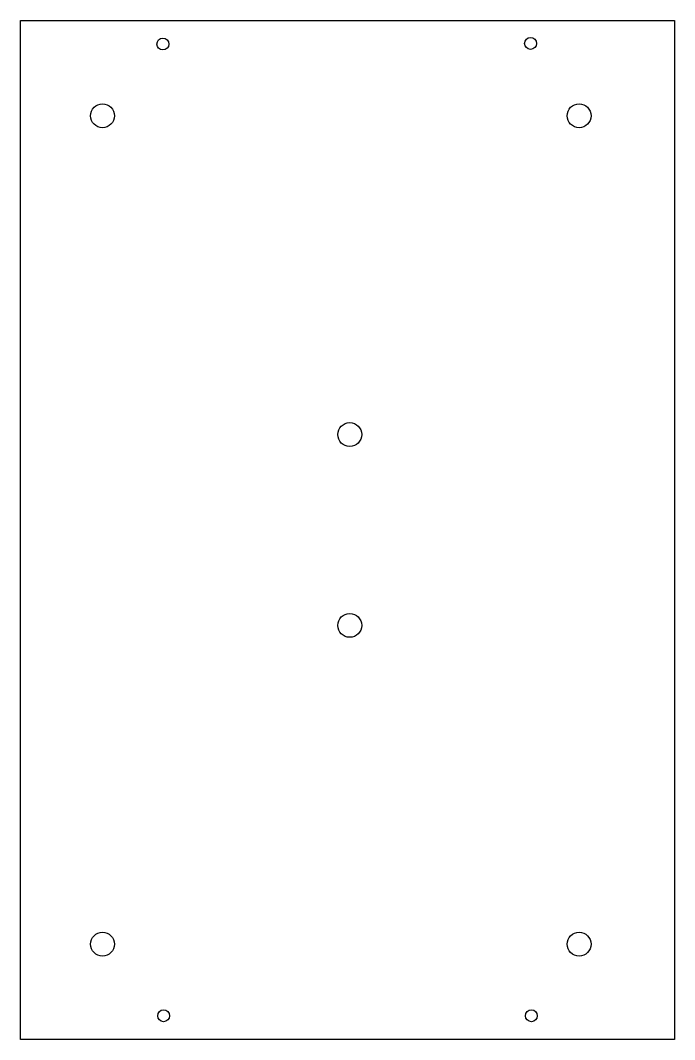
# Model space of a CAD drawing. Header units: inches. Extents: x -11.8 to -4.9, y 0 to 10.7.
import ezdxf

# ---------------------------------------------------------------- set-up
doc = ezdxf.new("R2010")
doc.units = ezdxf.units.IN
doc.layers.get('0').update_dxf_attribs({"linetype": 'CONTINUOUS'})

msp = doc.modelspace()

# ---------------------------------------------------------------- linework, layer by layer
msp.add_lwpolyline([(-4.931, 10.684), (-4.931, 0), (-11.782, 0), (-11.782, 10.684)], close=True)
for centre, radius in [((-10.29, 10.436), 0.0625), ((-6.439, 10.442), 0.0625), ((-10.922, 9.684), 0.125), ((-5.931, 9.684), 0.125), ((-8.333, 6.342), 0.125), ((-8.333, 4.342), 0.125), ((-10.922, 1), 0.125), ((-5.931, 1), 0.125), ((-10.282, 0.25), 0.0625), ((-6.431, 0.25), 0.0625)]:
    msp.add_circle(centre, radius)

doc.saveas('drawing.dxf')
